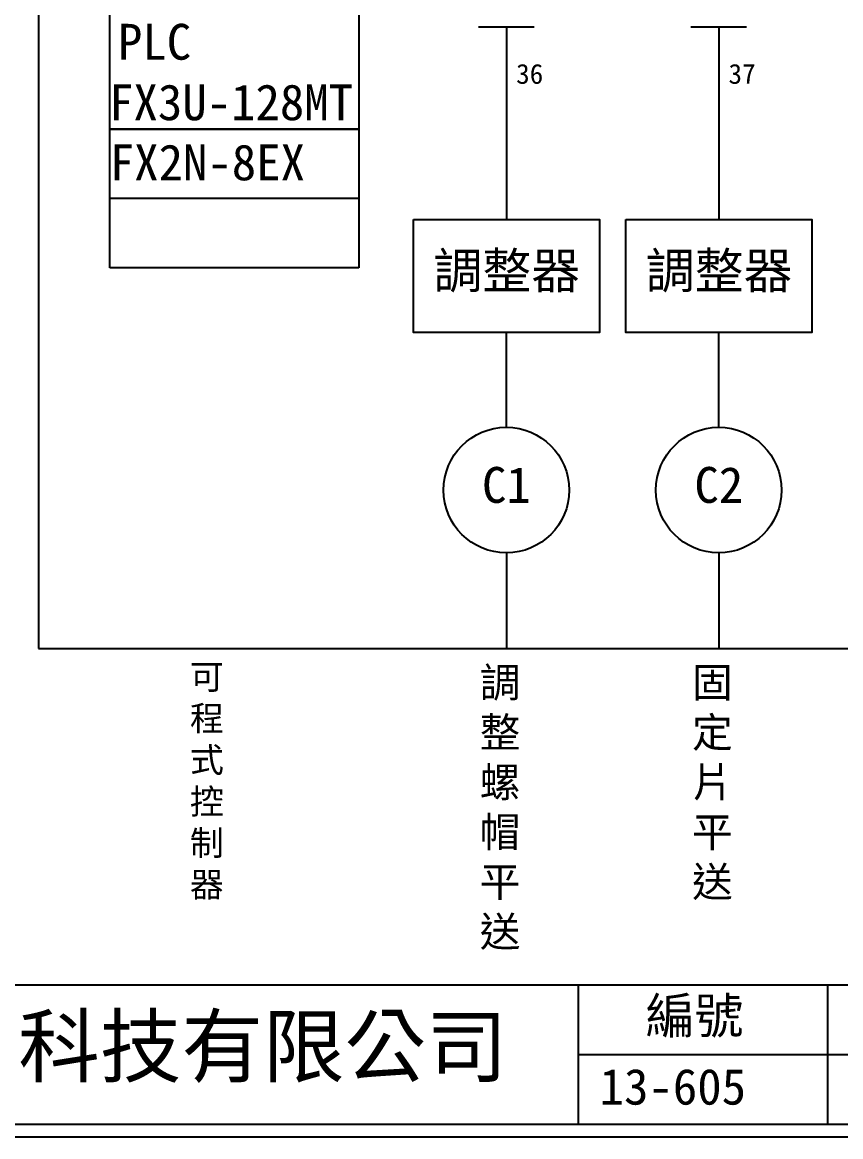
# Model space of a CAD drawing. Extents: x 10 to 297, y 3 to 207.
# Drawn here: x 89.9 to 172.1, y 3 to 114.8 of the extents above; entities that cross this region are included whole.
import ezdxf

# ---------------------------------------------------------------- set-up
doc = ezdxf.new("R2010")
doc.units = 0
doc.layers.get('0').update_dxf_attribs({"linetype": 'CONTINUOUS'})
doc.layers.add('圖框層', color=7, linetype='CONTINUOUS')
doc.layers.add('標尺寸層', color=3, linetype='CONTINUOUS')
doc.styles.add('CNS', font='romanc.shx', dxfattribs={"bigfont": 'chineset.shx'})
doc.styles.add('STSL', font='KAIU.TTF')

msp = doc.modelspace()

# ---------------------------------------------------------------- linework, layer by layer
for p, q in [((98.7, 104.12), (98.7, 119.12)), ((123.7, 119.12), (123.7, 104.12)), ((138.5, 114.39), (138.5, 95.05)), ((159.81, 114.39), (159.81, 95.05)), ((123.7, 104.12), (98.7, 104.12)), ((98.7, 104.12), (123.7, 104.12)), ((98.7, 97.16), (98.7, 104.12)), ((123.7, 104.12), (123.7, 97.16)), ((123.7, 97.16), (98.7, 97.16)), ((98.7, 90.2), (98.7, 97.16)), ((123.7, 97.16), (123.7, 90.2)), ((123.7, 90.2), (98.7, 90.2)), ((138.5, 74.19), (138.5, 83.72)), ((159.81, 74.19), (159.81, 83.72)), ((138.5, 61.59), (138.5, 51.99)), ((159.81, 61.59), (159.81, 51.99))]:
    msp.add_line(p, q)
for points in [[(129.17, 95.05), (147.83, 95.05), (147.83, 83.72), (129.17, 83.72)], [(150.48, 95.05), (169.14, 95.05), (169.14, 83.72), (150.48, 83.72)]]:
    msp.add_lwpolyline(points, close=True)
for centre in [(138.5, 67.89), (159.81, 67.89)]:
    msp.add_circle(centre, 6.3)
at = {"layer": '圖框層', "color": 7}
for p, q in [((11.25, 18.25), (295.75, 18.25)), ((145.75, 4.25), (145.75, 18.25)), ((170.75, 4.25), (170.75, 18.25)), ((145.75, 11.25), (295.75, 11.25)), ((11.25, 4.25), (295.75, 4.25)), ((10, 3), (297, 3))]:
    msp.add_line(p, q, dxfattribs=at)
at = {"layer": '標尺寸層', "color": 7}
for p, q in [((91.54, 131.61), (91.54, 51.99)), ((135.71, 114.39), (141.28, 114.39)), ((157.02, 114.39), (162.59, 114.39)), ((91.54, 51.99), (238.66, 51.99))]:
    msp.add_line(p, q, dxfattribs=at)

# ---------------------------------------------------------------- texts
at = {"layer": '圖框層', "color": 4, "style": 'STSL'}
for s, height, p in [('PLC', 3.6, (99.52, 111.08)), ('36', 2, (139.48, 108.66)), ('37', 2, (160.79, 108.66)), ('FX3U-128MT', 3.6, (98.63, 105.01)), ('FX2N-8EX', 3.6, (98.7, 98.98)), ('調整器', 3.6, (131.18, 88.11)), ('調整器', 3.6, (152.49, 88.11)), ('C1', 3.6, (136.05, 66.61)), ('C2', 3.6, (157.37, 66.61)), ('編號', 3.6, (152.47, 13.34)), ('泓陞自動化科技有限公司', 6, (48.6, 9.08)), ('13-605', 3.6, (147.86, 6.22))]:
    msp.add_text(s, height=height, dxfattribs=at).set_placement(p)
at = {"layer": '標尺寸層', "color": 7, "width": 5.4243, "attachment_point": 1, "style": 'CNS'}
for s, insert, char_height in [('{\\fDFKai-SB|b0|i0|c136|p65;可程式控制器}', (106.74, 50.4), 2.5), ('{\\fDFKai-SB|b0|i0|c136|p65;調整螺帽平送}', (135.82, 50.08), 3), ('{\\fDFKai-SB|b0|i0|c136|p65;固定片平送}', (157.13, 50.08), 3)]:
    msp.add_mtext(s, dxfattribs=dict(at, insert=insert, char_height=char_height))

doc.saveas('drawing.dxf')
